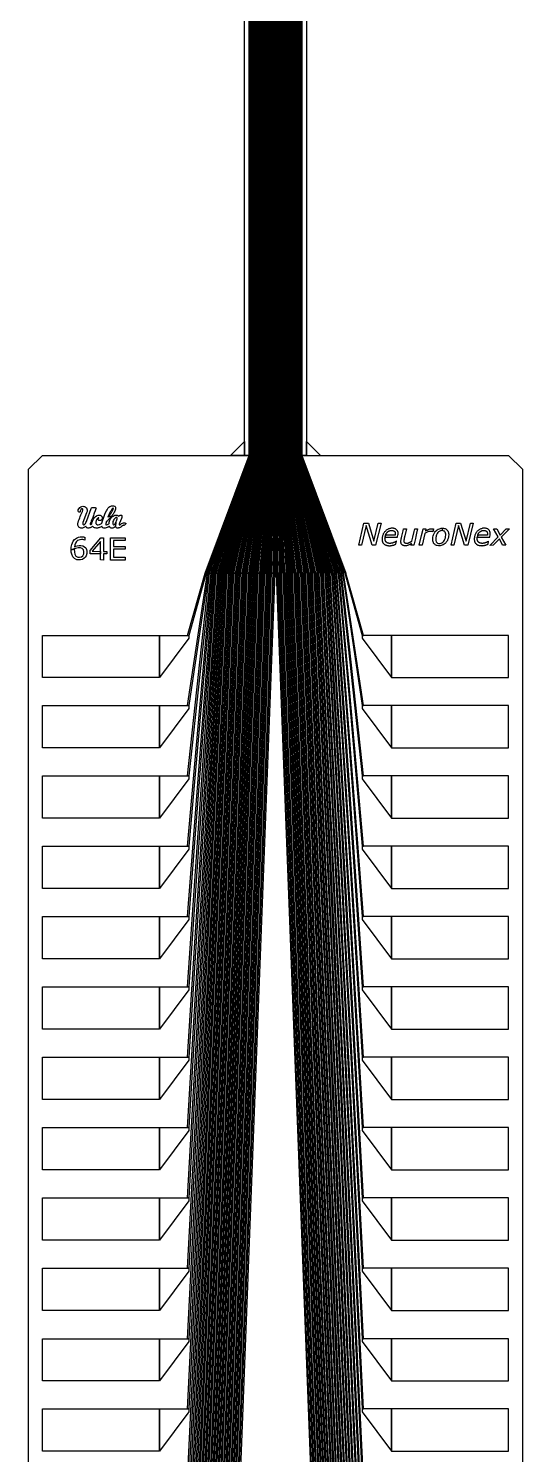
# Model space of a CAD drawing. Header units: inches. Extents: x 115980 to 170179, y 57000 to 74333.
# Drawn here: x 118980 to 119694, y 59067 to 61127 of the extents above; entities that cross this region are included whole.
import ezdxf

# ---------------------------------------------------------------- set-up
doc = ezdxf.new("R2010")
doc.units = ezdxf.units.IN
doc.header["$MEASUREMENT"] = 0
for name, color, linetype in [('metal', 221, 'Continuous'), ('nitride window', 40, 'Continuous'), ('profile', 140, 'Continuous')]:
    doc.layers.add(name, color=color, linetype=linetype)

msp = doc.modelspace()

# ---------------------------------------------------------------- linework, layer by layer
at = {"layer": 'metal'}
for points in [[(119298.7, 64300.6), (119299.3, 64300.6), (119299.3, 60510.7), (119298.7, 60510.7)], [(119299.9, 64300.6), (119300.5, 64300.6), (119300.5, 60510.7), (119299.9, 60510.7)], [(119301.1, 64300.6), (119301.7, 64300.6), (119301.7, 60510.7), (119301.1, 60510.7)], [(119302.3, 64300.6), (119302.9, 64300.6), (119302.9, 60510.7), (119302.3, 60510.7)], [(119303.5, 64300.6), (119304.1, 64300.6), (119304.1, 60510.7), (119303.5, 60510.7)], [(119304.7, 64300.6), (119305.3, 64300.6), (119305.3, 60510.7), (119304.7, 60510.7)], [(119305.9, 64300.6), (119306.5, 64300.6), (119306.5, 60510.7), (119305.9, 60510.7)], [(119307.1, 64300.6), (119307.7, 64300.6), (119307.7, 60510.7), (119307.1, 60510.7)], [(119308.3, 64300.6), (119308.9, 64300.6), (119308.9, 60510.7), (119308.3, 60510.7)], [(119309.5, 64300.6), (119310.1, 64300.6), (119310.1, 60510.7), (119309.5, 60510.7)], [(119310.7, 64300.6), (119311.3, 64300.6), (119311.3, 60510.7), (119310.7, 60510.7)], [(119311.9, 64300.6), (119312.5, 64300.6), (119312.5, 60510.7), (119311.9, 60510.7)], [(119313.1, 64300.6), (119313.7, 64300.6), (119313.7, 60510.7), (119313.1, 60510.7)], [(119314.3, 64300.6), (119314.9, 64300.6), (119314.9, 60510.7), (119314.3, 60510.7)], [(119315.5, 64300.6), (119316.1, 64300.6), (119316.1, 60510.7), (119315.5, 60510.7)], [(119316.7, 64300.6), (119317.3, 64300.6), (119317.3, 60510.7), (119316.7, 60510.7)], [(119317.9, 64300.6), (119318.5, 64300.6), (119318.5, 60510.7), (119317.9, 60510.7)], [(119319.1, 64300.6), (119319.7, 64300.6), (119319.7, 60510.7), (119319.1, 60510.7)], [(119320.3, 64300.6), (119320.9, 64300.6), (119320.9, 60510.7), (119320.3, 60510.7)], [(119321.5, 64300.6), (119322.1, 64300.6), (119322.1, 60510.7), (119321.5, 60510.7)], [(119322.7, 64300.6), (119323.3, 64300.6), (119323.3, 60510.7), (119322.7, 60510.7)], [(119323.9, 64300.6), (119324.5, 64300.6), (119324.5, 60510.7), (119323.9, 60510.7)], [(119325.1, 64300.6), (119325.7, 64300.6), (119325.7, 60510.7), (119325.1, 60510.7)], [(119326.3, 64300.6), (119326.9, 64300.6), (119326.9, 60510.7), (119326.3, 60510.7)], [(119327.5, 64300.6), (119328.1, 64300.6), (119328.1, 60510.7), (119327.5, 60510.7)], [(119328.7, 64300.6), (119329.3, 64300.6), (119329.3, 60510.7), (119328.7, 60510.7)], [(119329.9, 64300.6), (119330.5, 64300.6), (119330.5, 60510.7), (119329.9, 60510.7)], [(119331.1, 64300.6), (119331.7, 64300.6), (119331.7, 60510.7), (119331.1, 60510.7)], [(119332.3, 64300.6), (119332.9, 64300.6), (119332.9, 60510.7), (119332.3, 60510.7)], [(119333.5, 64300.6), (119334.1, 64300.6), (119334.1, 60510.7), (119333.5, 60510.7)], [(119334.7, 64300.6), (119335.3, 64300.6), (119335.3, 60510.7), (119334.7, 60510.7)], [(119335.9, 64300.6), (119336.5, 64300.6), (119336.5, 60510.7), (119335.9, 60510.7)], [(119337.1, 64300.6), (119337.7, 64300.6), (119337.7, 60510.7), (119337.1, 60510.7)], [(119338.3, 64300.6), (119338.9, 64300.6), (119338.9, 60510.7), (119338.3, 60510.7)], [(119339.5, 64300.6), (119340.1, 64300.6), (119340.1, 60510.7), (119339.5, 60510.7)], [(119340.7, 64300.6), (119341.3, 64300.6), (119341.3, 60510.7), (119340.7, 60510.7)], [(119341.9, 64300.6), (119342.5, 64300.6), (119342.5, 60510.7), (119341.9, 60510.7)], [(119343.1, 64300.6), (119343.7, 64300.6), (119343.7, 60510.7), (119343.1, 60510.7)], [(119344.3, 64300.6), (119344.9, 64300.6), (119344.9, 60510.7), (119344.3, 60510.7)], [(119345.5, 64300.6), (119346.1, 64300.6), (119346.1, 60510.7), (119345.5, 60510.7)], [(119346.7, 64300.6), (119347.3, 64300.6), (119347.3, 60510.7), (119346.7, 60510.7)], [(119347.9, 64300.6), (119348.5, 64300.6), (119348.5, 60510.7), (119347.9, 60510.7)], [(119349.1, 64300.6), (119349.7, 64300.6), (119349.7, 60510.7), (119349.1, 60510.7)], [(119350.3, 64300.6), (119350.9, 64300.6), (119350.9, 60510.7), (119350.3, 60510.7)], [(119351.5, 64300.6), (119352.1, 64300.6), (119352.1, 60510.7), (119351.5, 60510.7)], [(119352.7, 64300.6), (119353.3, 64300.6), (119353.3, 60510.7), (119352.7, 60510.7)], [(119353.9, 64300.6), (119354.5, 64300.6), (119354.5, 60510.7), (119353.9, 60510.7)], [(119355.1, 64300.6), (119355.7, 64300.6), (119355.7, 60510.7), (119355.1, 60510.7)], [(119356.3, 64300.6), (119356.9, 64300.6), (119356.9, 60510.7), (119356.3, 60510.7)], [(119357.5, 64300.6), (119358.1, 64300.6), (119358.1, 60510.7), (119357.5, 60510.7)], [(119358.7, 64300.6), (119359.3, 64300.6), (119359.3, 60510.7), (119358.7, 60510.7)], [(119359.9, 64300.6), (119360.5, 64300.6), (119360.5, 60510.7), (119359.9, 60510.7)], [(119361.1, 64300.6), (119361.7, 64300.6), (119361.7, 60510.7), (119361.1, 60510.7)], [(119362.3, 64300.6), (119362.9, 64300.6), (119362.9, 60510.7), (119362.3, 60510.7)], [(119363.5, 64300.6), (119364.1, 64300.6), (119364.1, 60510.7), (119363.5, 60510.7)], [(119364.7, 64300.6), (119365.3, 64300.6), (119365.3, 60510.7), (119364.7, 60510.7)], [(119365.9, 64300.6), (119366.5, 64300.6), (119366.5, 60510.7), (119365.9, 60510.7)], [(119367.1, 64300.6), (119367.7, 64300.6), (119367.7, 60510.7), (119367.1, 60510.7)], [(119368.3, 64300.6), (119368.9, 64300.6), (119368.9, 60510.7), (119368.3, 60510.7)], [(119369.5, 64300.6), (119370.1, 64300.6), (119370.1, 60510.7), (119369.5, 60510.7)], [(119370.7, 64300.6), (119371.3, 64300.6), (119371.3, 60510.7), (119370.7, 60510.7)], [(119371.9, 64300.6), (119372.5, 64300.6), (119372.5, 60510.7), (119371.9, 60510.7)], [(119373.1, 64300.6), (119373.7, 64300.6), (119373.7, 60510.7), (119373.1, 60510.7)], [(119374.3, 64300.6), (119374.9, 64300.6), (119374.9, 60510.7), (119374.3, 60510.7)], [(119298.7, 60510.7), (119299.3, 60510.7), (119236.8, 60340.4), (119235.2, 60340.4)], [(119299.9, 60510.7), (119300.5, 60510.7), (119240, 60340.4), (119238.4, 60340.4)], [(119301.1, 60510.7), (119301.7, 60510.7), (119243.2, 60340.4), (119241.6, 60340.4)], [(119246.4, 60340.4), (119244.8, 60340.4), (119302.3, 60510.7), (119302.9, 60510.7)], [(119303.5, 60510.7), (119304.1, 60510.7), (119249.6, 60340.4), (119248, 60340.4)], [(119252.8, 60340.4), (119251.2, 60340.4), (119304.7, 60510.7), (119305.3, 60510.7)], [(119305.9, 60510.7), (119306.5, 60510.7), (119256, 60340.4), (119254.4, 60340.4)], [(119307.1, 60510.7), (119307.7, 60510.7), (119259.2, 60340.4), (119257.6, 60340.4)], [(119260.8, 60340.4), (119262.4, 60340.4), (119308.9, 60510.7), (119308.3, 60510.7)], [(119309.5, 60510.7), (119310.1, 60510.7), (119265.6, 60340.4), (119264, 60340.4)], [(119267.2, 60340.4), (119268.8, 60340.4), (119311.3, 60510.7), (119310.7, 60510.7)], [(119311.9, 60510.7), (119312.5, 60510.7), (119272, 60340.4), (119270.4, 60340.4)], [(119273.6, 60340.4), (119275.2, 60340.4), (119313.7, 60510.7), (119313.1, 60510.7)], [(119314.3, 60510.7), (119314.9, 60510.7), (119278.4, 60340.4), (119276.8, 60340.4)], [(119315.5, 60510.7), (119316.1, 60510.7), (119281.6, 60340.4), (119280, 60340.4)], [(119316.7, 60510.7), (119317.3, 60510.7), (119284.8, 60340.4), (119283.2, 60340.4)], [(119317.9, 60510.7), (119318.5, 60510.7), (119288, 60340.4), (119286.4, 60340.4)], [(119319.1, 60510.7), (119319.7, 60510.7), (119291.2, 60340.4), (119289.6, 60340.4)], [(119294.4, 60340.4), (119292.8, 60340.4), (119320.3, 60510.7), (119320.9, 60510.7)], [(119321.5, 60510.7), (119322.1, 60510.7), (119297.6, 60340.4), (119296, 60340.4)], [(119300.8, 60340.4), (119299.2, 60340.4), (119322.7, 60510.7), (119323.3, 60510.7)], [(119323.9, 60510.7), (119324.5, 60510.7), (119304, 60340.4), (119302.4, 60340.4)], [(119325.1, 60510.7), (119325.7, 60510.7), (119307.2, 60340.4), (119305.6, 60340.4)], [(119308.8, 60340.4), (119310.4, 60340.4), (119326.9, 60510.7), (119326.3, 60510.7)], [(119327.5, 60510.7), (119328.1, 60510.7), (119313.6, 60340.4), (119312, 60340.4)], [(119315.2, 60340.4), (119316.8, 60340.4), (119329.3, 60510.7), (119328.7, 60510.7)], [(119329.9, 60510.7), (119330.5, 60510.7), (119320, 60340.4), (119318.4, 60340.4)], [(119321.6, 60340.4), (119323.2, 60340.4), (119331.7, 60510.7), (119331.1, 60510.7)], [(119332.3, 60510.7), (119332.9, 60510.7), (119326.4, 60340.4), (119324.8, 60340.4)], [(119333.5, 60510.7), (119334.1, 60510.7), (119329.6, 60340.4), (119328, 60340.4)], [(119334.7, 60510.7), (119335.3, 60510.7), (119332.8, 60340.4), (119331.2, 60340.4)], [(119335.9, 60510.7), (119336.5, 60510.7), (119336, 60340.4), (119334.4, 60340.4)], [(119337.1, 60510.7), (119337.7, 60510.7), (119339.2, 60340.4), (119337.6, 60340.4)], [(119342.4, 60340.4), (119340.8, 60340.4), (119338.3, 60510.7), (119338.9, 60510.7)], [(119339.5, 60510.7), (119340.1, 60510.7), (119345.6, 60340.4), (119344, 60340.4)], [(119348.8, 60340.4), (119347.2, 60340.4), (119340.7, 60510.7), (119341.3, 60510.7)], [(119341.9, 60510.7), (119342.5, 60510.7), (119352, 60340.4), (119350.4, 60340.4)], [(119343.1, 60510.7), (119343.7, 60510.7), (119355.2, 60340.4), (119353.6, 60340.4)], [(119356.8, 60340.4), (119358.4, 60340.4), (119344.9, 60510.7), (119344.3, 60510.7)], [(119345.5, 60510.7), (119346.1, 60510.7), (119361.6, 60340.4), (119360, 60340.4)], [(119363.2, 60340.4), (119364.8, 60340.4), (119347.3, 60510.7), (119346.7, 60510.7)], [(119347.9, 60510.7), (119348.5, 60510.7), (119368, 60340.4), (119366.4, 60340.4)], [(119369.6, 60340.4), (119371.2, 60340.4), (119349.7, 60510.7), (119349.1, 60510.7)], [(119350.3, 60510.7), (119350.9, 60510.7), (119374.4, 60340.4), (119372.8, 60340.4)], [(119351.5, 60510.7), (119352.1, 60510.7), (119377.6, 60340.4), (119376, 60340.4)], [(119352.7, 60510.7), (119353.3, 60510.7), (119380.8, 60340.4), (119379.2, 60340.4)], [(119353.9, 60510.7), (119354.5, 60510.7), (119384, 60340.4), (119382.4, 60340.4)], [(119355.1, 60510.7), (119355.7, 60510.7), (119387.2, 60340.4), (119385.6, 60340.4)], [(119390.4, 60340.4), (119388.8, 60340.4), (119356.3, 60510.7), (119356.9, 60510.7)], [(119357.5, 60510.7), (119358.1, 60510.7), (119393.6, 60340.4), (119392, 60340.4)], [(119396.8, 60340.4), (119395.2, 60340.4), (119358.7, 60510.7), (119359.3, 60510.7)], [(119359.9, 60510.7), (119360.5, 60510.7), (119400, 60340.4), (119398.4, 60340.4)], [(119361.1, 60510.7), (119361.7, 60510.7), (119403.2, 60340.4), (119401.6, 60340.4)], [(119404.8, 60340.4), (119406.4, 60340.4), (119362.9, 60510.7), (119362.3, 60510.7)], [(119363.5, 60510.7), (119364.1, 60510.7), (119409.6, 60340.4), (119408, 60340.4)], [(119411.2, 60340.4), (119412.8, 60340.4), (119365.3, 60510.7), (119364.7, 60510.7)], [(119365.9, 60510.7), (119366.5, 60510.7), (119416, 60340.4), (119414.4, 60340.4)], [(119417.6, 60340.4), (119419.2, 60340.4), (119367.7, 60510.7), (119367.1, 60510.7)], [(119368.3, 60510.7), (119368.9, 60510.7), (119422.4, 60340.4), (119420.8, 60340.4)], [(119369.5, 60510.7), (119370.1, 60510.7), (119425.6, 60340.4), (119424, 60340.4)], [(119428.8, 60340.4), (119427.2, 60340.4), (119370.7, 60510.7), (119371.3, 60510.7)], [(119371.9, 60510.7), (119372.5, 60510.7), (119432, 60340.4), (119430.4, 60340.4)], [(119435.2, 60340.4), (119433.6, 60340.4), (119373.1, 60510.7), (119373.7, 60510.7)], [(119374.3, 60510.7), (119374.9, 60510.7), (119438.4, 60340.4), (119436.8, 60340.4)], [(119053.1, 60428.8), (119052.2, 60429.1), (119051.8, 60430.2), (119051.9, 60432.2), (119053.9, 60435.3), (119055.4, 60436.2), (119057.1, 60436.8), (119058.7, 60437.1), (119059.7, 60437), (119060.8, 60436.8), (119062, 60436.3), (119063, 60435.6), (119063.6, 60434.9), (119064.3, 60433.5), (119064.8, 60432.2), (119064.8, 60430.9), (119064.6, 60429.4), (119063.9, 60427.6), (119063, 60425.3), (119059.3, 60416.3), (119058.5, 60413.6), (119058.4, 60412.2), (119058.6, 60411.1), (119059.4, 60410.4), (119060.4, 60410.3), (119061.1, 60410.7), (119061.9, 60411.6), (119062.4, 60412.5), (119063, 60413.5), (119063.7, 60415.1), (119064.2, 60416.4), (119070.6, 60434), (119071.2, 60434.7), (119071.9, 60435.2), (119072.7, 60435.3), (119074.5, 60435.5), (119075.6, 60435.3), (119076.3, 60435.3), (119077.4, 60434.8), (119077.6, 60434.3), (119077.2, 60433.3), (119076.2, 60430.5), (119075, 60427), (119074.6, 60425.6), (119073.9, 60424), (119072.8, 60421.1), (119070.7, 60415.7), (119069.9, 60413.8), (119069.3, 60412.3), (119069.1, 60411.3), (119069.4, 60410.4), (119070.1, 60410.6), (119071.4, 60411.6), (119071.7, 60412.4), (119072.1, 60414.3), (119072.4, 60415.6), (119072.7, 60416.5), (119073.3, 60417.9), (119074.2, 60419.4), (119075.2, 60420.9), (119076.3, 60422), (119078.1, 60423.3), (119079.3, 60423.8), (119080.8, 60424.2), (119081.9, 60424.3), (119082.9, 60424.3), (119083.7, 60424.1), (119084.7, 60423.8), (119085.5, 60423), (119086.2, 60422), (119086.5, 60420.9), (119086.6, 60420), (119086.4, 60418.9), (119085.7, 60417.6), (119084.9, 60417), (119084.1, 60416.6), (119083, 60416.4), (119082, 60416.5), (119081.4, 60416.7), (119081, 60417), (119080.6, 60417.7), (119080.4, 60418.6), (119080.7, 60419.5), (119081, 60419.9), (119081.5, 60420.2), (119081.6, 60420.6), (119081.1, 60420.7), (119080.6, 60420.4), (119080, 60419.9), (119079.4, 60419.2), (119078.9, 60418.5), (119078.3, 60417.4), (119077.8, 60416.4), (119077.5, 60415.6), (119077.3, 60414.6), (119077.3, 60413.7), (119077.4, 60413), (119077.4, 60412.4), (119077.6, 60411.9), (119077.8, 60411.5), (119078.2, 60411.1), (119078.7, 60410.7), (119079.3, 60410.5), (119080.1, 60410.5), (119080.8, 60410.4), (119082.5, 60410.8), (119083.4, 60411.2), (119084.7, 60411.9), (119085.5, 60412.3), (119085.8, 60412.7), (119086.7, 60416), (119088.6, 60421.5), (119090.7, 60427.1), (119092.5, 60430.6), (119093.4, 60432.2), (119095.3, 60435), (119096.2, 60436), (119097.5, 60436.9), (119098.8, 60437.5), (119100.1, 60437.9), (119101, 60438), (119102, 60438), (119103, 60437.8), (119104, 60437.5), (119104.7, 60437.2), (119105.3, 60436.6), (119105.8, 60435.8), (119105.9, 60434.1), (119105.7, 60432.8), (119105.3, 60431.5), (119104.6, 60430.1), (119103.8, 60428.5), (119102.3, 60425.9), (119101, 60424.1), (119099.7, 60422.4), (119095.6, 60422.3), (119097.2, 60424.1), (119099.2, 60427.3), (119101, 60430.3), (119102.2, 60432.6), (119102.5, 60433.5), (119102.6, 60434), (119102.5, 60434.5), (119102.3, 60434.6), (119101.7, 60434.3), (119101.1, 60433.8), (119100.6, 60433), (119099.8, 60431.9), (119099.4, 60431.2), (119098.7, 60430.2), (119098.1, 60429.1), (119097.5, 60428.1), (119097, 60427.2), (119096.5, 60426.1), (119095.8, 60424.7), (119095.4, 60423.7), (119095, 60422.5), (119094.8, 60421.8), (119094.6, 60421.3), (119095.6, 60422.2), (119099.6, 60422.3), (119099.2, 60421.7), (119098.5, 60420.9), (119097.4, 60419.7), (119096.5, 60418.8), (119095.3, 60417.4), (119094.4, 60416.4), (119093.5, 60415.6), (119092.4, 60414.6), (119092.1, 60414), (119092, 60413.3), (119091.8, 60412.6), (119091.7, 60411.8), (119091.7, 60410.9), (119091.9, 60410.5), (119092.7, 60410.3), (119094, 60410.6), (119095, 60411.1), (119095.8, 60411.6), (119096.2, 60412), (119096.4, 60412.2), (119096.4, 60412.7), (119096.5, 60413.4), (119096.6, 60414.2), (119097, 60415.5), (119097.5, 60417), (119097.8, 60417.9), (119098.5, 60419.2), (119099.3, 60420.4), (119100.2, 60421.4), (119101.1, 60422.2), (119102.1, 60422.9), (119103.5, 60423.7), (119104.7, 60424.1), (119105.7, 60424.3), (119106.7, 60424.4), (119107.3, 60424.3), (119108, 60424.2), (119108.9, 60423.8), (119109.6, 60423.4), (119110.1, 60422.9), (119110.2, 60422.5), (119110.6, 60422.8), (119111, 60423.2), (119111.5, 60423.7), (119112.1, 60424), (119112.6, 60424.1), (119113.2, 60424.3), (119113.8, 60424.3), (119114.3, 60424.2), (119114.8, 60423.8), (119115, 60423.4), (119115, 60422.6), (119115, 60421.8), (119114.7, 60420.9), (119114.1, 60419.3), (119111.4, 60412.8), (119111.1, 60411.7), (119111, 60410.8), (119111.2, 60410.4), (119111.5, 60410.2), (119112.2, 60410.2), (119113.2, 60411.2), (119114.5, 60412.2), (119115.7, 60412.7), (119117.1, 60413.1), (119118, 60413.2), (119119, 60413.1), (119120.2, 60412.9), (119121.1, 60412.5), (119118.2, 60409.5), (119117.9, 60409.7), (119117.6, 60409.8), (119117.3, 60409.8), (119117.1, 60409.7), (119116.6, 60409.5), (119116.3, 60409.3), (119115.7, 60408.9), (119114.5, 60408), (119113.3, 60407.2), (119112.4, 60406.6), (119111.3, 60406.2), (119110.2, 60405.8), (119109.3, 60405.7), (119107.9, 60405.6), (119107.2, 60405.9), (119106.6, 60406.4), (119106.2, 60407), (119106.1, 60407.7), (119106, 60408.4), (119106.2, 60414.3), (119107, 60416.3), (119107.7, 60417.8), (119108.1, 60418.9), (119108.3, 60419.8), (119108.1, 60420.5), (119107.9, 60420.8), (119107.3, 60420.9), (119106.3, 60420.9), (119105.6, 60420.5), (119104.6, 60419.7), (119103.4, 60418.2), (119102.6, 60416.7), (119102, 60415.1), (119101.8, 60413.7), (119101.7, 60412.5), (119101.8, 60411.7), (119102.1, 60411), (119102.6, 60410.4), (119103, 60410.3), (119103.9, 60410.5), (119104.5, 60411.2), (119105.1, 60412.1), (119105.5, 60413.1), (119106.1, 60414), (119106.2, 60414.2), (119105.9, 60408.1), (119105, 60407.4), (119103.9, 60406.6), (119102.9, 60406.1), (119101.8, 60405.7), (119100.8, 60405.6), (119099.3, 60405.7), (119098.6, 60406.1), (119097.7, 60406.8), (119097.3, 60407.6), (119097.1, 60408.3), (119096.5, 60407.9), (119095, 60407.1), (119093.6, 60406.4), (119092.3, 60405.9), (119090.9, 60405.7), (119089.8, 60405.6), (119088.7, 60405.7), (119087.6, 60406), (119087, 60406.6), (119086.6, 60407.1), (119086.2, 60407.7), (119085.8, 60408.4), (119084.8, 60407.7), (119083.8, 60407), (119082.7, 60406.5), (119081.7, 60406.1), (119080.8, 60405.8), (119079.6, 60405.6), (119078.5, 60405.5), (119077.5, 60405.5), (119076.3, 60405.8), (119075.4, 60406.1), (119074.3, 60406.6), (119073.3, 60407.4), (119072.5, 60408.4), (119071.6, 60407.7), (119070.8, 60407.2), (119070, 60406.7), (119068.9, 60406.1), (119068, 60405.9), (119067, 60405.7), (119065.9, 60405.7), (119064.9, 60405.8), (119064.1, 60406.2), (119063.4, 60406.9), (119062.6, 60408.3), (119061.8, 60407.7), (119060.9, 60407.1), (119059.9, 60406.5), (119059, 60406.1), (119058, 60405.7), (119056.6, 60405.6), (119055.4, 60405.6), (119054.4, 60406), (119053.6, 60406.5), (119052.9, 60407.2), (119052.3, 60407.9), (119051.8, 60408.7), (119051.4, 60409.9), (119051.3, 60411.2), (119051.4, 60412.7), (119051.7, 60413.9), (119052.3, 60415.9), (119053, 60418), (119054, 60420.4), (119054.7, 60422.2), (119055.8, 60424.6), (119057.2, 60427.7), (119057.9, 60429.7), (119058.6, 60431.6), (119058.6, 60432.6), (119058.3, 60433), (119057.9, 60433.3), (119057.3, 60433.4), (119056.6, 60433.4), (119055.8, 60432.9), (119055.4, 60432.1), (119055, 60431), (119054.8, 60430.1), (119054.4, 60429.1), (119053.9, 60428.8), (119053.5, 60428.8)], [(119457.2, 60380.8), (119464.6, 60412.8), (119471, 60412.8), (119478.9, 60386.6), (119485.3, 60412.8), (119489.3, 60412.8), (119481.5, 60380.8), (119476.5, 60380.8), (119467.8, 60409.4), (119461.2, 60380.8)], [(119495.3, 60392.4), (119513.1, 60392.4), (119513.3, 60393.7), (119513.6, 60395.2), (119513.8, 60397), (119513.8, 60398), (119513.8, 60399.2), (119513.5, 60400.5), (119512.9, 60401.7), (119512.6, 60402.3), (119512.3, 60402.8), (119511.8, 60403.3), (119511.2, 60403.7), (119510.7, 60404.1), (119510.3, 60404.4), (119509.8, 60404.6), (119508.8, 60405), (119508, 60405.2), (119507.2, 60405.3), (119506.2, 60405.4), (119505.3, 60405.4), (119504.4, 60405.4), (119503.7, 60405.3), (119502.9, 60405.2), (119502, 60405), (119501.1, 60404.8), (119500.2, 60404.5), (119499.4, 60404.1), (119498.4, 60403.6), (119497.7, 60403.1), (119496.8, 60402.5), (119496, 60401.8), (119495.2, 60400.9), (119494.5, 60400.1), (119493.7, 60399.1), (119493.1, 60398.3), (119492.6, 60397.4), (119492.2, 60396.3), (119491.8, 60395.4), (119491.4, 60394.4), (119491.2, 60393.4), (119491, 60392.4), (119490.9, 60391.7), (119490.8, 60390.9), (119490.8, 60390.1), (119490.8, 60389.7), (119490.8, 60389.1), (119490.8, 60388.5), (119490.9, 60387.8), (119491, 60387.3), (119491.1, 60386.8), (119491.2, 60386.2), (119491.4, 60385.5), (119491.8, 60384.9), (119492, 60384.4), (119492.3, 60384), (119492.4, 60383.8), (119492.9, 60383.2), (119493.3, 60382.9), (119493.7, 60382.5), (119494.3, 60382), (119495.1, 60381.6), (119495.7, 60381.3), (119496.1, 60381.1), (119496.9, 60380.9), (119497.1, 60380.8), (119497.7, 60380.6), (119498.2, 60380.5), (119498.9, 60380.4), (119499.6, 60380.3), (119500.3, 60380.2), (119500.8, 60380.2), (119501.3, 60380.2), (119501.7, 60380.2), (119502.2, 60380.2), (119502.8, 60380.2), (119503.4, 60380.3), (119504, 60380.4), (119504.5, 60380.4), (119505, 60380.5), (119505.6, 60380.7), (119506, 60380.8), (119506.5, 60380.9), (119506.9, 60381), (119507.3, 60381.1), (119507.8, 60381.2), (119508.2, 60381.4), (119508.6, 60381.5), (119509.2, 60381.7), (119509.7, 60381.9), (119510.7, 60382.3), (119511.5, 60386.6), (119511.3, 60386.6), (119510.8, 60386.3), (119510.2, 60385.9), (119509.6, 60385.6), (119509.2, 60385.4), (119508.8, 60385.2), (119508.3, 60385), (119507.9, 60384.8), (119507.5, 60384.7), (119507, 60384.5), (119506.5, 60384.3), (119506.2, 60384.2), (119505.8, 60384.1), (119505.3, 60384), (119504.7, 60383.9), (119504.4, 60383.8), (119503.9, 60383.7), (119503.4, 60383.7), (119503, 60383.6), (119502.4, 60383.6), (119501.9, 60383.6), (119501.4, 60383.6), (119501, 60383.6), (119500.5, 60383.7), (119500, 60383.8), (119499.6, 60383.9), (119499.1, 60384), (119498.7, 60384.2), (119498.3, 60384.4), (119498, 60384.5), (119497.6, 60384.7), (119497.3, 60385), (119497, 60385.2), (119496.7, 60385.5), (119496.5, 60385.7), (119496.3, 60386), (119496.1, 60386.3), (119495.8, 60386.7), (119495.7, 60386.8), (119495.6, 60387.1), (119495.5, 60387.4), (119495.4, 60387.7), (119495.3, 60387.9), (119495.2, 60388.5), (119495.1, 60389.3), (119495.1, 60390.1), (119495, 60390.8), (119495.1, 60391.6), (119495.2, 60392.2), (119495.3, 60392.4), (119495.3, 60392.4), (119495.9, 60395.4), (119495.9, 60395.7), (119496, 60396), (119496.2, 60396.3), (119496.3, 60396.7), (119496.5, 60397), (119496.6, 60397.4), (119496.8, 60397.7), (119497, 60398), (119497.1, 60398.2), (119497.2, 60398.4), (119497.5, 60398.7), (119497.6, 60398.9), (119497.9, 60399.2), (119498, 60399.4), (119498.4, 60399.7), (119498.5, 60399.9), (119498.8, 60400.1), (119499.1, 60400.4), (119499.3, 60400.6), (119499.6, 60400.8), (119499.8, 60400.9), (119500.1, 60401.1), (119500.3, 60401.2), (119500.4, 60401.3), (119500.7, 60401.4), (119500.9, 60401.5), (119501.1, 60401.6), (119501.4, 60401.7), (119501.6, 60401.8), (119501.8, 60401.8), (119502.1, 60401.9), (119502.3, 60402), (119502.7, 60402.1), (119502.9, 60402.1), (119503.1, 60402.1), (119503.3, 60402.2), (119503.6, 60402.2), (119503.8, 60402.2), (119504.1, 60402.2), (119504.5, 60402.3), (119504.7, 60402.3), (119504.9, 60402.3), (119505.1, 60402.2), (119505.3, 60402.2), (119505.5, 60402.2), (119505.7, 60402.2), (119505.9, 60402.2), (119506.1, 60402.1), (119506.4, 60402.1), (119506.6, 60402), (119506.9, 60401.9), (119507, 60401.9), (119507.1, 60401.9), (119507.3, 60401.8), (119507.4, 60401.8), (119507.5, 60401.7), (119507.7, 60401.6), (119507.8, 60401.6), (119507.9, 60401.5), (119508, 60401.5), (119508.1, 60401.4), (119508.2, 60401.3), (119508.3, 60401.3), (119508.3, 60401.2), (119508.4, 60401.1), (119508.6, 60401), (119508.7, 60400.9), (119508.8, 60400.8), (119509, 60400.5), (119509.1, 60400.3), (119509.3, 60400), (119509.4, 60399.8), (119509.5, 60399.6), (119509.5, 60399.4), (119509.6, 60399.2), (119509.7, 60399), (119509.7, 60398.7), (119509.8, 60398.5), (119509.8, 60398), (119509.8, 60397.7), (119509.8, 60397.4), (119509.8, 60397), (119509.8, 60396.7), (119509.8, 60396.4), (119509.8, 60396.1), (119509.7, 60395.8), (119509.7, 60395.6), (119509.6, 60395.4), (119496, 60395.4), (119495.9, 60395.4)], [(119521.9, 60404.8), (119526, 60404.8), (119523.6, 60394.5), (119522.8, 60391.1), (119522.6, 60390.2), (119522.5, 60389.4), (119522.4, 60388.8), (119522.3, 60387.7), (119522.3, 60386.9), (119522.4, 60386), (119522.7, 60385.4), (119523, 60384.9), (119523.3, 60384.6), (119523.4, 60384.5), (119523.7, 60384.4), (119523.8, 60384.3), (119524.1, 60384.2), (119524.4, 60384.1), (119524.7, 60384), (119524.9, 60383.9), (119525.1, 60383.9), (119525.4, 60383.9), (119525.7, 60383.8), (119525.9, 60383.8), (119526.2, 60383.8), (119526.5, 60383.8), (119526.8, 60383.8), (119527.1, 60383.9), (119527.4, 60383.9), (119527.7, 60383.9), (119528, 60384), (119528.3, 60384.1), (119528.6, 60384.2), (119528.9, 60384.3), (119529.1, 60384.4), (119529.5, 60384.5), (119529.9, 60384.7), (119530.4, 60384.9), (119530.8, 60385.1), (119531.1, 60385.2), (119531.4, 60385.4), (119531.6, 60385.5), (119531.8, 60385.6), (119532.1, 60385.8), (119532.4, 60385.9), (119532.6, 60386.1), (119532.9, 60386.2), (119533.1, 60386.3), (119533.4, 60386.5), (119533.6, 60386.7), (119533.7, 60386.7), (119533.8, 60386.8), (119533.9, 60386.9), (119535.2, 60392.7), (119537.1, 60400.7), (119538, 60404.8), (119542.1, 60404.8), (119540.7, 60398.5), (119539.5, 60393.5), (119538.9, 60390.8), (119536.5, 60380.8), (119532.4, 60380.8), (119533.1, 60383.4), (119532.5, 60383), (119531.6, 60382.5), (119530.7, 60381.9), (119529.9, 60381.5), (119529.1, 60381.1), (119528.3, 60380.8), (119527.5, 60380.5), (119526.8, 60380.3), (119526.3, 60380.2), (119525.6, 60380.1), (119524.8, 60380.1), (119524.2, 60380.1), (119523.5, 60380.2), (119522.9, 60380.2), (119522.2, 60380.3), (119521.8, 60380.5), (119521.2, 60380.7), (119520.7, 60380.9), (119520.4, 60381.1), (119520, 60381.4), (119519.7, 60381.6), (119519.3, 60382), (119518.9, 60382.5), (119518.6, 60383), (119518.4, 60383.6), (119518.2, 60384.2), (119518, 60384.9), (119517.9, 60385.5), (119517.9, 60386.1), (119517.9, 60386.7), (119518, 60387.6), (119518.2, 60388.6), (119518.3, 60389.2), (119518.5, 60389.9), (119518.8, 60391.5), (119519.4, 60394.2), (119521.2, 60401.8), (119521.9, 60404.8), (119521.9, 60404.8)], [(119550, 60404.8), (119554.2, 60404.8), (119553.4, 60401.2), (119554.5, 60402), (119555.7, 60402.8), (119557.2, 60403.5), (119558.6, 60404.1), (119560, 60404.5), (119561.2, 60404.7), (119562.4, 60404.8), (119563.5, 60404.7), (119564.4, 60404.6), (119565, 60404.5), (119564.1, 60400.4), (119563.8, 60400.5), (119563.2, 60400.6), (119562.2, 60400.8), (119561.1, 60400.9), (119560.1, 60400.9), (119559, 60400.8), (119557.8, 60400.5), (119556.1, 60399.9), (119555.1, 60399.4), (119554.1, 60398.8), (119553.2, 60398.2), (119552.6, 60397.8), (119548.7, 60380.8), (119544.5, 60380.8), (119547.7, 60394.7), (119549.5, 60402.4)], [(119577.9, 60405.4), (119579.4, 60405.4), (119580.8, 60405.1), (119581.8, 60404.9), (119582.8, 60404.4), (119584.1, 60403.5), (119584.9, 60402.7), (119585.8, 60401.6), (119586.4, 60400.2), (119586.7, 60399.2), (119586.9, 60398.1), (119587, 60397), (119587, 60395.8), (119586.9, 60394.2), (119586.8, 60393.2), (119586.6, 60392.1), (119586.3, 60391.1), (119586.2, 60390.5), (119585.8, 60389.5), (119585.5, 60388.7), (119585.2, 60387.9), (119584.6, 60387), (119584.4, 60386.5), (119583.6, 60385.4), (119582.8, 60384.4), (119581.7, 60383.3), (119580.3, 60382.2), (119578.9, 60381.4), (119577.5, 60380.8), (119576.2, 60380.4), (119574.8, 60380.2), (119573.2, 60380.1), (119572.1, 60380.1), (119570.4, 60380.3), (119569.4, 60380.7), (119568.4, 60381.1), (119567.6, 60381.6), (119566.8, 60382.2), (119566, 60383), (119565.3, 60384), (119564.9, 60385), (119564.5, 60385.9), (119564.2, 60387.1), (119564.1, 60388.3), (119564, 60389.8), (119564.1, 60390.7), (119564.3, 60392.5), (119564.7, 60394.3), (119565.2, 60396), (119566, 60397.9), (119567.2, 60399.7), (119568.2, 60401.1), (119569.3, 60402.2), (119570.5, 60403.1), (119572, 60404), (119573.6, 60404.7), (119575.1, 60405.1), (119576.3, 60405.3), (119577.2, 60405.4), (119577.9, 60405.4), (119577.8, 60402), (119576.9, 60402), (119575.8, 60401.9), (119575, 60401.7), (119574.1, 60401.3), (119573.1, 60400.7), (119572.2, 60400), (119571.4, 60399.1), (119570.5, 60397.9), (119570.1, 60397.1), (119569.5, 60396), (119568.9, 60394.6), (119568.7, 60393.3), (119568.5, 60392.1), (119568.3, 60390.7), (119568.3, 60388.9), (119568.4, 60387.5), (119569, 60386), (119569.6, 60385.2), (119570.3, 60384.5), (119571.1, 60384), (119572.1, 60383.6), (119573.3, 60383.5), (119574.6, 60383.5), (119576, 60383.8), (119577.3, 60384.3), (119578.7, 60385.2), (119580.2, 60386.9), (119581, 60388.2), (119581.6, 60389.7), (119582.3, 60391.5), (119582.6, 60393.7), (119582.7, 60395.3), (119582.7, 60396.9), (119582.5, 60398.4), (119581.9, 60399.6), (119581.4, 60400.4), (119580.8, 60401), (119580.1, 60401.4), (119579.1, 60401.9), (119578.2, 60402), (119577.9, 60402)], [(119590.4, 60380.8), (119597.8, 60412.8), (119604.2, 60412.8), (119612.1, 60386.7), (119618.5, 60412.8), (119622.5, 60412.8), (119614.7, 60380.8), (119609.7, 60380.8), (119601, 60409.4), (119594.4, 60380.8)], [(119628.5, 60392.4), (119646.3, 60392.4), (119646.5, 60393.7), (119646.8, 60395.3), (119647, 60397), (119647, 60398), (119647, 60399.2), (119646.7, 60400.6), (119646.1, 60401.8), (119645.8, 60402.3), (119645.4, 60402.8), (119645, 60403.3), (119644.4, 60403.8), (119643.9, 60404.2), (119643.5, 60404.4), (119642.9, 60404.7), (119642, 60405), (119641.2, 60405.2), (119640.4, 60405.4), (119639.4, 60405.4), (119638.5, 60405.5), (119637.6, 60405.4), (119636.9, 60405.4), (119636.1, 60405.3), (119635.2, 60405.1), (119634.3, 60404.8), (119633.4, 60404.5), (119632.6, 60404.2), (119631.6, 60403.6), (119630.9, 60403.1), (119630, 60402.5), (119629.2, 60401.8), (119628.4, 60401), (119627.7, 60400.1), (119626.9, 60399.2), (119626.3, 60398.3), (119625.8, 60397.4), (119625.4, 60396.4), (119625, 60395.4), (119624.6, 60394.4), (119624.4, 60393.4), (119624.2, 60392.5), (119624.1, 60391.8), (119624, 60391), (119624, 60390.2), (119624, 60389.7), (119624, 60389.1), (119624, 60388.5), (119624.1, 60387.8), (119624.2, 60387.3), (119624.3, 60386.8), (119624.4, 60386.3), (119624.6, 60385.6), (119625, 60384.9), (119625.2, 60384.4), (119625.5, 60384), (119625.6, 60383.8), (119626.1, 60383.2), (119626.5, 60382.9), (119626.9, 60382.5), (119627.5, 60382.1), (119628.3, 60381.6), (119628.9, 60381.3), (119629.3, 60381.1), (119630.1, 60380.9), (119630.3, 60380.8), (119630.9, 60380.6), (119631.4, 60380.5), (119632.1, 60380.4), (119632.8, 60380.3), (119633.5, 60380.3), (119634, 60380.3), (119634.4, 60380.3), (119634.9, 60380.2), (119635.4, 60380.2), (119636, 60380.3), (119636.6, 60380.3), (119637.2, 60380.4), (119637.7, 60380.5), (119638.2, 60380.6), (119638.8, 60380.7), (119639.2, 60380.8), (119639.7, 60380.9), (119640.1, 60381), (119640.5, 60381.1), (119641, 60381.3), (119641.4, 60381.4), (119641.8, 60381.5), (119642.4, 60381.8), (119642.9, 60381.9), (119643.9, 60382.3), (119644.7, 60386.6), (119644.5, 60386.6), (119644, 60386.3), (119643.4, 60386), (119642.8, 60385.6), (119642.4, 60385.4), (119641.9, 60385.2), (119641.5, 60385), (119641.1, 60384.9), (119640.7, 60384.7), (119640.2, 60384.5), (119639.7, 60384.4), (119639.4, 60384.3), (119639, 60384.1), (119638.5, 60384), (119637.9, 60383.9), (119637.6, 60383.8), (119637.1, 60383.7), (119636.6, 60383.7), (119636.2, 60383.6), (119635.6, 60383.6), (119635.1, 60383.6), (119634.6, 60383.6), (119634.2, 60383.7), (119633.7, 60383.7), (119633.2, 60383.8), (119632.8, 60383.9), (119632.3, 60384.1), (119631.9, 60384.2), (119631.5, 60384.4), (119631.2, 60384.6), (119630.8, 60384.8), (119630.5, 60385), (119630.2, 60385.3), (119629.9, 60385.6), (119629.7, 60385.7), (119629.5, 60386), (119629.3, 60386.3), (119629, 60386.7), (119628.9, 60386.9), (119628.8, 60387.2), (119628.7, 60387.4), (119628.6, 60387.7), (119628.5, 60388), (119628.4, 60388.6), (119628.3, 60389.4), (119628.2, 60390.1), (119628.2, 60390.8), (119628.3, 60391.6), (119628.4, 60392.2), (119628.4, 60392.4), (119628.5, 60392.4), (119629, 60395.4), (119629.1, 60395.7), (119629.2, 60396), (119629.3, 60396.3), (119629.5, 60396.8), (119629.7, 60397.1), (119629.8, 60397.4), (119630, 60397.7), (119630.2, 60398), (119630.3, 60398.2), (119630.4, 60398.4), (119630.7, 60398.8), (119630.8, 60398.9), (119631, 60399.2), (119631.2, 60399.4), (119631.6, 60399.8), (119631.7, 60399.9), (119632, 60400.2), (119632.3, 60400.4), (119632.5, 60400.6), (119632.8, 60400.8), (119633, 60400.9), (119633.3, 60401.1), (119633.5, 60401.2), (119633.6, 60401.3), (119633.9, 60401.4), (119634.1, 60401.5), (119634.3, 60401.6), (119634.6, 60401.7), (119634.8, 60401.8), (119635, 60401.9), (119635.3, 60402), (119635.5, 60402), (119635.9, 60402.1), (119636.1, 60402.1), (119636.3, 60402.2), (119636.5, 60402.2), (119636.8, 60402.2), (119637, 60402.3), (119637.3, 60402.3), (119637.7, 60402.3), (119637.9, 60402.3), (119638.1, 60402.3), (119638.3, 60402.3), (119638.5, 60402.3), (119638.7, 60402.2), (119638.9, 60402.2), (119639.1, 60402.2), (119639.3, 60402.2), (119639.6, 60402.1), (119639.8, 60402), (119640.1, 60402), (119640.2, 60401.9), (119640.3, 60401.9), (119640.5, 60401.8), (119640.6, 60401.8), (119640.7, 60401.7), (119640.9, 60401.7), (119641, 60401.6), (119641.1, 60401.6), (119641.2, 60401.5), (119641.3, 60401.4), (119641.4, 60401.3), (119641.5, 60401.3), (119641.5, 60401.2), (119641.6, 60401.1), (119641.8, 60401), (119641.9, 60400.9), (119642, 60400.8), (119642.2, 60400.5), (119642.3, 60400.3), (119642.5, 60400.1), (119642.6, 60399.8), (119642.7, 60399.6), (119642.7, 60399.5), (119642.8, 60399.2), (119642.9, 60399), (119642.9, 60398.7), (119643, 60398.5), (119643, 60398), (119643, 60397.8), (119643, 60397.4), (119643, 60397), (119643, 60396.7), (119643, 60396.4), (119643, 60396.2), (119642.9, 60395.9), (119642.9, 60395.6), (119642.8, 60395.4), (119629.1, 60395.4), (119629.1, 60395.4)], [(119652, 60404.8), (119656.4, 60404.8), (119661.3, 60395.6), (119670, 60404.8), (119674.9, 60404.8), (119662.9, 60392.7), (119669.5, 60380.8), (119665, 60380.8), (119660.2, 60389.9), (119651.4, 60380.8), (119646.4, 60380.7), (119658.6, 60392.9)], [(119061.2, 60392.4), (119061.3, 60388.2), (119058.7, 60389.1), (119056.4, 60389.3), (119054.2, 60388.9), (119050.9, 60387.6), (119049.2, 60386.4), (119047.8, 60384), (119046.7, 60381.3), (119046.4, 60378.4), (119048.1, 60379.3), (119050.3, 60380.2), (119053.3, 60380.7), (119055.5, 60380.7), (119058.4, 60380), (119060.7, 60378.6), (119062.7, 60376.9), (119063.9, 60374.6), (119064.3, 60372.1), (119064.4, 60369.1), (119063.5, 60365.8), (119062, 60363.4), (119060.4, 60362), (119057.8, 60360.4), (119055.1, 60359.7), (119052.7, 60359.7), (119050, 60359.8), (119046.2, 60361.8), (119043.9, 60364.3), (119042.4, 60367.9), (119041.8, 60371), (119041.7, 60374), (119046.1, 60375.4), (119046.3, 60371.1), (119046.9, 60368), (119048.2, 60365), (119051.1, 60363.5), (119053.6, 60363.4), (119056.7, 60364.1), (119058.7, 60365.6), (119059.8, 60368.6), (119059.7, 60371.8), (119059.2, 60374), (119057.7, 60376.2), (119055, 60377.1), (119051.6, 60377.1), (119048, 60376.3), (119046.9, 60375.8), (119046.1, 60375.5), (119041.6, 60374.1), (119041.6, 60374.4), (119041.6, 60374.6), (119041.7, 60378), (119042.4, 60381.7), (119043.4, 60384.4), (119044.7, 60386.9), (119046.6, 60389.3), (119049.4, 60391.1), (119052, 60392.3), (119054.4, 60392.8), (119056.2, 60393), (119057.7, 60392.9), (119059.3, 60392.9), (119060.5, 60392.6)], [(119084.5, 60391.5), (119088.4, 60391.6), (119088.4, 60372), (119093.1, 60372), (119093.1, 60368.5), (119088.4, 60368.5), (119088.3, 60359.5), (119084.2, 60359.7), (119084.1, 60368.5), (119084.2, 60386.2), (119072.1, 60372.1), (119084.1, 60372), (119084.1, 60368.6), (119068.9, 60368.6), (119069, 60373.5)], [(119098.5, 60391.6), (119119.5, 60391.5), (119119.5, 60387.7), (119102.8, 60387.7), (119102.8, 60379), (119119.5, 60379), (119119.5, 60375.3), (119102.7, 60375.3), (119102.7, 60363.4), (119119.5, 60363.4), (119119.5, 60359.5), (119098.4, 60359.5)], [(119302.4, 60340.4), (119304, 60340.4), (119211.7, 58117), (119209.6, 58117)], [(119211.7, 58218.6), (119209.6, 58218.6), (119299.2, 60340.4), (119300.8, 60340.4)], [(119296, 60340.4), (119297.6, 60340.4), (119211.7, 58320.2), (119209.6, 58320.2)], [(119211.7, 58421.8), (119209.6, 58421.8), (119292.8, 60340.4), (119294.4, 60340.4)], [(119211.7, 58523.4), (119209.6, 58523.4), (119289.6, 60340.4), (119291.2, 60340.4)], [(119286.4, 60340.4), (119288, 60340.4), (119211.7, 58625), (119209.6, 58625)], [(119305.6, 60340.4), (119307.2, 60340.4), (119211.7, 58015.4), (119209.6, 58015.4)], [(119308.8, 60340.4), (119310.4, 60340.4), (119211.7, 57913.8), (119209.6, 57913.8)], [(119334.4, 60340.4), (119336, 60340.4), (119211.7, 57101), (119209.6, 57101)], [(119331.2, 60340.4), (119332.8, 60340.4), (119211.7, 57202.6), (119209.6, 57202.6)], [(119312, 60340.4), (119313.6, 60340.4), (119211.7, 57812.2), (119209.6, 57812.2)], [(119211.7, 57710.6), (119209.6, 57710.6), (119315.2, 60340.4), (119316.8, 60340.4)], [(119211.7, 57609), (119209.6, 57609), (119318.4, 60340.4), (119320, 60340.4)], [(119321.6, 60340.4), (119323.2, 60340.4), (119211.7, 57507.4), (119209.6, 57507.4)], [(119211.7, 57405.8), (119209.6, 57405.8), (119324.8, 60340.4), (119326.4, 60340.4)], [(119328, 60340.4), (119329.6, 60340.4), (119211.7, 57304.2), (119209.6, 57304.2)], [(119276.8, 60340.4), (119278.4, 60340.4), (119211.7, 58929.8), (119209.6, 58929.8)], [(119211.7, 59031.4), (119209.6, 59031.4), (119273.6, 60340.4), (119275.2, 60340.4)], [(119270.4, 60340.4), (119272, 60340.4), (119211.7, 59133), (119209.6, 59133)], [(119211.7, 59234.6), (119209.6, 59234.6), (119267.2, 60340.4), (119268.8, 60340.4)], [(119211.7, 59336.3), (119209.6, 59336.3), (119264, 60340.4), (119265.6, 60340.4)], [(119260.8, 60340.4), (119262.4, 60340.4), (119211.7, 59437.9), (119209.6, 59437.9)], [(119280, 60340.4), (119281.6, 60340.4), (119211.7, 58828.2), (119209.6, 58828.2)], [(119283.2, 60340.4), (119284.8, 60340.4), (119211.7, 58726.6), (119209.6, 58726.6)], [(119257.6, 60340.4), (119259.2, 60340.4), (119211.7, 59539.5), (119209.6, 59539.5)], [(119254.4, 60340.4), (119256, 60340.4), (119211.7, 59641.1), (119209.6, 59641.1)], [(119235.2, 60340.4), (119236.8, 60340.4), (119211.7, 60250.7), (119209.6, 60250.7)], [(119211.7, 60149.1), (119209.6, 60149.1), (119238.4, 60340.4), (119240, 60340.4)], [(119211.7, 60047.5), (119209.6, 60047.5), (119241.6, 60340.4), (119243.2, 60340.4)], [(119244.8, 60340.4), (119246.4, 60340.4), (119211.7, 59945.9), (119209.6, 59945.9)], [(119211.7, 59844.3), (119209.6, 59844.3), (119248, 60340.4), (119249.6, 60340.4)], [(119251.2, 60340.4), (119252.8, 60340.4), (119211.7, 59742.7), (119209.6, 59742.7)], [(119339.2, 60340.4), (119337.6, 60340.4), (119462, 57101), (119464.1, 57101)], [(119342.4, 60340.4), (119340.8, 60340.4), (119462, 57202.6), (119464.1, 57202.6)], [(119345.6, 60340.4), (119344, 60340.4), (119462, 57304.2), (119464.1, 57304.2)], [(119462, 57405.8), (119464.1, 57405.8), (119348.8, 60340.4), (119347.2, 60340.4)], [(119352, 60340.4), (119350.4, 60340.4), (119462, 57507.4), (119464.1, 57507.4)], [(119462, 57609), (119464.1, 57609), (119355.2, 60340.4), (119353.6, 60340.4)], [(119462, 57710.6), (119464.1, 57710.6), (119358.4, 60340.4), (119356.8, 60340.4)], [(119361.6, 60340.4), (119360, 60340.4), (119462, 57812.2), (119464.1, 57812.2)], [(119364.8, 60340.4), (119363.2, 60340.4), (119462, 57913.8), (119464.1, 57913.8)], [(119368, 60340.4), (119366.4, 60340.4), (119462, 58015.4), (119464.1, 58015.4)], [(119371.2, 60340.4), (119369.6, 60340.4), (119462, 58117), (119464.1, 58117)], [(119462, 58218.6), (119464.1, 58218.6), (119374.4, 60340.4), (119372.8, 60340.4)], [(119377.6, 60340.4), (119376, 60340.4), (119462, 58320.2), (119464.1, 58320.2)], [(119462, 58421.8), (119464.1, 58421.8), (119380.8, 60340.4), (119379.2, 60340.4)], [(119462, 58523.4), (119464.1, 58523.4), (119384, 60340.4), (119382.4, 60340.4)], [(119387.2, 60340.4), (119385.6, 60340.4), (119462, 58625), (119464.1, 58625)], [(119390.4, 60340.4), (119388.8, 60340.4), (119462, 58726.6), (119464.1, 58726.6)], [(119393.6, 60340.4), (119392, 60340.4), (119462, 58828.2), (119464.1, 58828.2)], [(119396.8, 60340.4), (119395.2, 60340.4), (119462, 58929.8), (119464.1, 58929.8)], [(119462, 59031.4), (119464.1, 59031.4), (119400, 60340.4), (119398.4, 60340.4)], [(119403.2, 60340.4), (119401.6, 60340.4), (119462, 59133), (119464.1, 59133)], [(119462, 59234.6), (119464.1, 59234.6), (119406.4, 60340.4), (119404.8, 60340.4)], [(119462, 59336.3), (119464.1, 59336.3), (119409.6, 60340.4), (119408, 60340.4)], [(119412.8, 60340.4), (119411.2, 60340.4), (119462, 59437.9), (119464.1, 59437.9)], [(119416, 60340.4), (119414.4, 60340.4), (119462, 59539.5), (119464.1, 59539.5)], [(119419.2, 60340.4), (119417.6, 60340.4), (119462, 59641.1), (119464.1, 59641.1)], [(119422.4, 60340.4), (119420.8, 60340.4), (119462, 59742.7), (119464.1, 59742.7)], [(119462, 59844.3), (119464.1, 59844.3), (119425.6, 60340.4), (119424, 60340.4)], [(119428.8, 60340.4), (119427.2, 60340.4), (119462, 59945.9), (119464.1, 59945.9)], [(119462, 60047.5), (119464.1, 60047.5), (119432, 60340.4), (119430.4, 60340.4)], [(119462, 60149.1), (119464.1, 60149.1), (119435.2, 60340.4), (119433.6, 60340.4)], [(119438.4, 60340.4), (119436.8, 60340.4), (119462, 60250.7), (119464.1, 60250.7)], [(119000, 60250.7), (119169.3, 60250.7), (119169.3, 60189.7), (119000, 60189.7)], [(119169.3, 60189.7), (119169.3, 60250.7), (119211.7, 60250.7), (119211.7, 60246.5), (119169.3, 60189.7)], [(119504.3, 60189.7), (119504.3, 60250.7), (119462, 60250.7), (119462, 60246.5), (119504.3, 60189.7)], [(119673.6, 60250.7), (119504.3, 60250.7), (119504.3, 60189.7), (119673.6, 60189.7)], [(119000, 60149.1), (119169.3, 60149.1), (119169.3, 60088.1), (119000, 60088.1)], [(119169.3, 60088.1), (119169.3, 60149.1), (119211.7, 60149.1), (119211.7, 60144.8), (119169.3, 60088.1)], [(119504.3, 60088.1), (119504.3, 60149.1), (119462, 60149.1), (119462, 60144.8), (119504.3, 60088.1)], [(119673.6, 60149.1), (119504.3, 60149.1), (119504.3, 60088.1), (119673.6, 60088.1)], [(119000, 60047.5), (119169.3, 60047.5), (119169.3, 59986.5), (119000, 59986.5)], [(119169.3, 59986.5), (119169.3, 60047.5), (119211.7, 60047.5), (119211.7, 60043.2), (119169.3, 59986.5)], [(119504.3, 59986.5), (119504.3, 60047.5), (119462, 60047.5), (119462, 60043.2), (119504.3, 59986.5)], [(119673.6, 60047.5), (119504.3, 60047.5), (119504.3, 59986.5), (119673.6, 59986.5)], [(119000, 59945.9), (119169.3, 59945.9), (119169.3, 59884.9), (119000, 59884.9)], [(119169.3, 59884.9), (119169.3, 59945.9), (119211.7, 59945.9), (119211.7, 59941.6), (119169.3, 59884.9)], [(119504.3, 59884.9), (119504.3, 59945.9), (119462, 59945.9), (119462, 59941.6), (119504.3, 59884.9)], [(119673.6, 59945.9), (119504.3, 59945.9), (119504.3, 59884.9), (119673.6, 59884.9)], [(119000, 59844.3), (119169.3, 59844.3), (119169.3, 59783.3), (119000, 59783.3)], [(119169.3, 59783.3), (119169.3, 59844.3), (119211.7, 59844.3), (119211.7, 59840), (119169.3, 59783.3)], [(119504.3, 59783.3), (119504.3, 59844.3), (119462, 59844.3), (119462, 59840), (119504.3, 59783.3)], [(119673.6, 59844.3), (119504.3, 59844.3), (119504.3, 59783.3), (119673.6, 59783.3)], [(119000, 59742.7), (119169.3, 59742.7), (119169.3, 59681.7), (119000, 59681.7)], [(119169.3, 59681.7), (119169.3, 59742.7), (119211.7, 59742.7), (119211.7, 59738.4), (119169.3, 59681.7)], [(119504.3, 59681.7), (119504.3, 59742.7), (119462, 59742.7), (119462, 59738.4), (119504.3, 59681.7)], [(119673.6, 59742.7), (119504.3, 59742.7), (119504.3, 59681.7), (119673.6, 59681.7)], [(119000, 59641.1), (119169.3, 59641.1), (119169.3, 59580.1), (119000, 59580.1)], [(119169.3, 59580.1), (119169.3, 59641.1), (119211.7, 59641.1), (119211.7, 59636.8), (119169.3, 59580.1)], [(119504.3, 59580.1), (119504.3, 59641.1), (119462, 59641.1), (119462, 59636.8), (119504.3, 59580.1)], [(119673.6, 59641.1), (119504.3, 59641.1), (119504.3, 59580.1), (119673.6, 59580.1)], [(119000, 59539.5), (119169.3, 59539.5), (119169.3, 59478.5), (119000, 59478.5)], [(119169.3, 59478.5), (119169.3, 59539.5), (119211.7, 59539.5), (119211.7, 59535.2), (119169.3, 59478.5)], [(119504.3, 59478.5), (119504.3, 59539.5), (119462, 59539.5), (119462, 59535.2), (119504.3, 59478.5)], [(119673.6, 59539.5), (119504.3, 59539.5), (119504.3, 59478.5), (119673.6, 59478.5)], [(119000, 59437.9), (119169.3, 59437.9), (119169.3, 59376.9), (119000, 59376.9)], [(119169.3, 59376.9), (119169.3, 59437.9), (119211.7, 59437.9), (119211.7, 59433.6), (119169.3, 59376.9)], [(119504.3, 59376.9), (119504.3, 59437.9), (119462, 59437.9), (119462, 59433.6), (119504.3, 59376.9)], [(119673.6, 59437.9), (119504.3, 59437.9), (119504.3, 59376.9), (119673.6, 59376.9)], [(119000, 59336.3), (119169.3, 59336.3), (119169.3, 59275.3), (119000, 59275.3)], [(119169.3, 59275.3), (119169.3, 59336.3), (119211.7, 59336.3), (119211.7, 59332), (119169.3, 59275.3)], [(119504.3, 59275.3), (119504.3, 59336.3), (119462, 59336.3), (119462, 59332), (119504.3, 59275.3)], [(119673.6, 59336.3), (119504.3, 59336.3), (119504.3, 59275.3), (119673.6, 59275.3)], [(119000, 59234.6), (119169.3, 59234.6), (119169.3, 59173.7), (119000, 59173.7)], [(119169.3, 59173.7), (119169.3, 59234.6), (119211.7, 59234.6), (119211.7, 59230.4), (119169.3, 59173.7)], [(119504.3, 59173.7), (119504.3, 59234.6), (119462, 59234.6), (119462, 59230.4), (119504.3, 59173.7)], [(119673.6, 59234.6), (119504.3, 59234.6), (119504.3, 59173.7), (119673.6, 59173.7)], [(119000, 59133), (119169.3, 59133), (119169.3, 59072.1), (119000, 59072.1)], [(119169.3, 59072.1), (119169.3, 59133), (119211.7, 59133), (119211.7, 59128.8), (119169.3, 59072.1)], [(119504.3, 59072.1), (119504.3, 59133), (119462, 59133), (119462, 59128.8), (119504.3, 59072.1)], [(119673.6, 59133), (119504.3, 59133), (119504.3, 59072.1), (119673.6, 59072.1)]]:
    msp.add_lwpolyline(points, close=True, dxfattribs=at)
at = {"layer": 'nitride window'}
for points in [[(119000, 60250.7), (119169.3, 60250.7), (119169.3, 60189.7), (119000, 60189.7)], [(119673.6, 60250.7), (119504.3, 60250.7), (119504.3, 60189.7), (119673.6, 60189.7)], [(119000, 60149.1), (119169.3, 60149.1), (119169.3, 60088.1), (119000, 60088.1)], [(119673.6, 60149.1), (119504.3, 60149.1), (119504.3, 60088.1), (119673.6, 60088.1)], [(119000, 60047.5), (119169.3, 60047.5), (119169.3, 59986.5), (119000, 59986.5)], [(119673.6, 60047.5), (119504.3, 60047.5), (119504.3, 59986.5), (119673.6, 59986.5)], [(119000, 59945.9), (119169.3, 59945.9), (119169.3, 59884.9), (119000, 59884.9)], [(119673.6, 59945.9), (119504.3, 59945.9), (119504.3, 59884.9), (119673.6, 59884.9)], [(119000, 59844.3), (119169.3, 59844.3), (119169.3, 59783.3), (119000, 59783.3)], [(119673.6, 59844.3), (119504.3, 59844.3), (119504.3, 59783.3), (119673.6, 59783.3)], [(119000, 59742.7), (119169.3, 59742.7), (119169.3, 59681.7), (119000, 59681.7)], [(119673.6, 59742.7), (119504.3, 59742.7), (119504.3, 59681.7), (119673.6, 59681.7)], [(119000, 59641.1), (119169.3, 59641.1), (119169.3, 59580.1), (119000, 59580.1)], [(119673.6, 59641.1), (119504.3, 59641.1), (119504.3, 59580.1), (119673.6, 59580.1)], [(119000, 59539.5), (119169.3, 59539.5), (119169.3, 59478.5), (119000, 59478.5)], [(119673.6, 59539.5), (119504.3, 59539.5), (119504.3, 59478.5), (119673.6, 59478.5)], [(119000, 59437.9), (119169.3, 59437.9), (119169.3, 59376.9), (119000, 59376.9)], [(119673.6, 59437.9), (119504.3, 59437.9), (119504.3, 59376.9), (119673.6, 59376.9)], [(119000, 59336.3), (119169.3, 59336.3), (119169.3, 59275.3), (119000, 59275.3)], [(119673.6, 59336.3), (119504.3, 59336.3), (119504.3, 59275.3), (119673.6, 59275.3)], [(119000, 59234.6), (119169.3, 59234.6), (119169.3, 59173.7), (119000, 59173.7)], [(119673.6, 59234.6), (119504.3, 59234.6), (119504.3, 59173.7), (119673.6, 59173.7)], [(119000, 59133), (119169.3, 59133), (119169.3, 59072.1), (119000, 59072.1)], [(119673.6, 59133), (119504.3, 59133), (119504.3, 59072.1), (119673.6, 59072.1)]]:
    msp.add_lwpolyline(points, close=True, dxfattribs=at)
at = {"layer": 'profile'}
for points in [[(119294.3, 63800.6), (119379.3, 63800.6), (119381.8, 62800.6), (119381.8, 60510.7), (119291.8, 60510.7), (119291.8, 62800.6)], [(119291.8, 60510.7), (119291.8, 60530.7), (119291.8, 60510.7), (119271.8, 60510.7), (119291.8, 60530.7)], [(119381.8, 60510.7), (119381.8, 60530.7), (119381.8, 60510.7), (119401.8, 60510.7), (119381.8, 60530.7)], [(118980, 60490.7), (119000, 60510.7), (119673.6, 60510.7), (119693.6, 60490.7), (119693.6, 57040), (119673.6, 57020), (119000, 57020), (118980, 57040)]]:
    msp.add_lwpolyline(points, close=True, dxfattribs=at)

doc.saveas('drawing.dxf')
